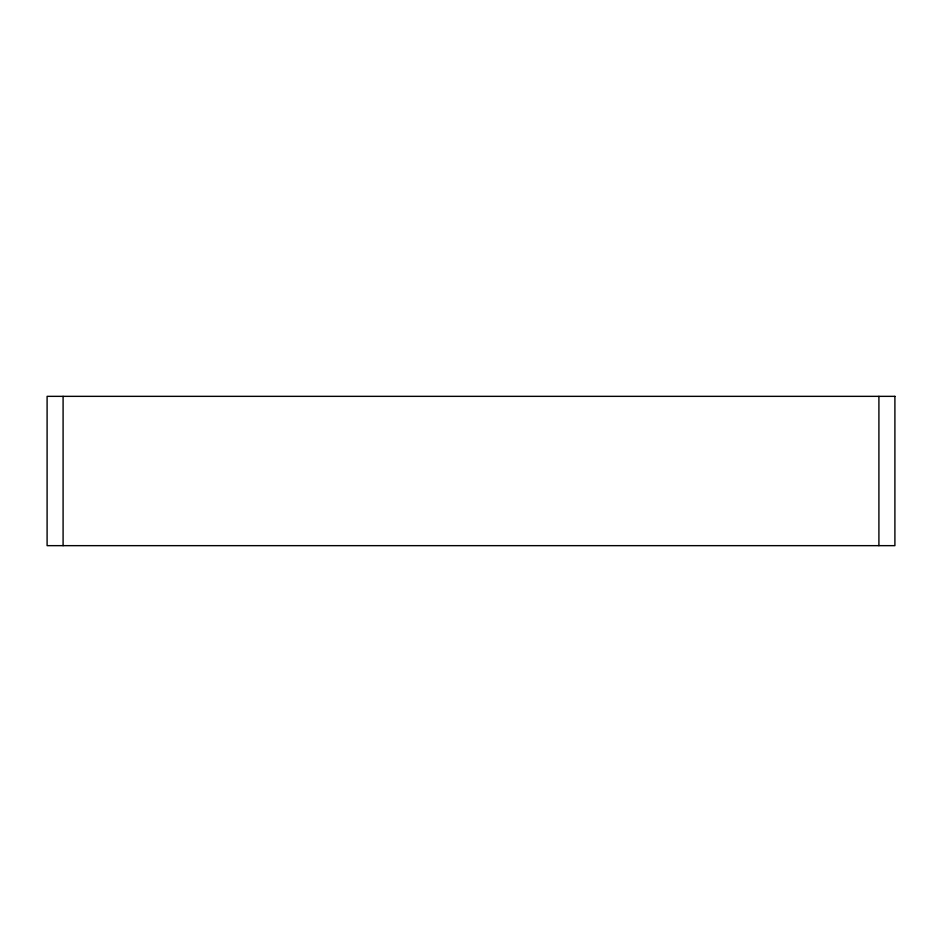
<?xml version="1.0" encoding="UTF-8"?>
<svg xmlns="http://www.w3.org/2000/svg" width="942" height="942" viewBox="0 0 942 942"><rect width="100%" height="100%" fill="white"/><g stroke="black" fill="none" stroke-linecap="round" stroke-linejoin="round"><path stroke-width="1.41" d="M878.91 396.347L878.91 545.654M63.09 396.347L63.09 545.654M894.9 396.347L47.1 396.347L47.1 545.654L894.9 545.654L894.9 396.347"/></g></svg>
